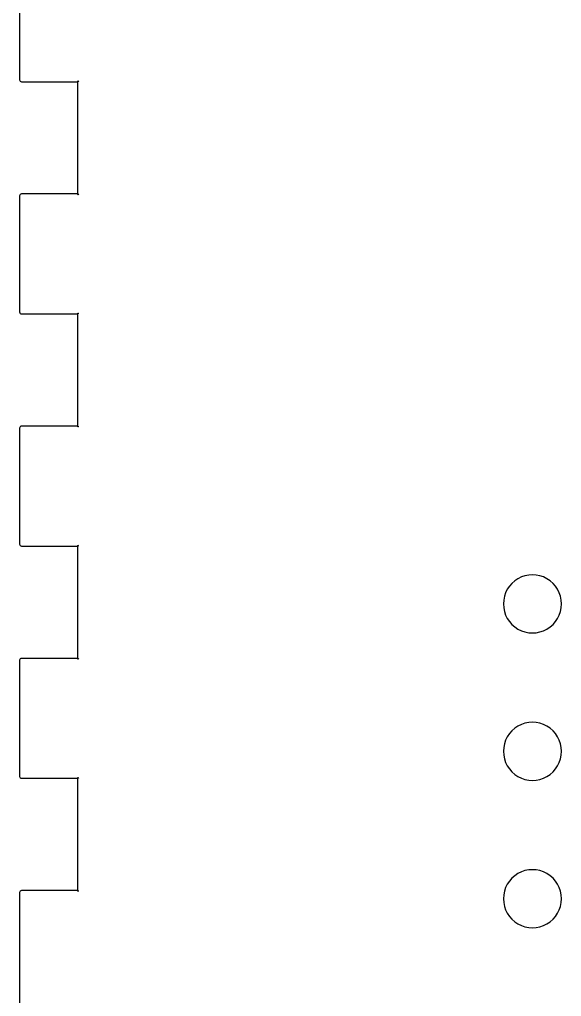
# Model space of a CAD drawing. Extents: x -122 to 332, y -236 to 521.
# Drawn here: x 181.6 to 209.6, y -112.8 to -62.4 of the extents above; entities that cross this region are included whole.
import ezdxf

# ---------------------------------------------------------------- set-up
doc = ezdxf.new("R2010")
doc.units = 0
doc.layers.add('Layer_1', color=7, linetype='CONTINUOUS')

msp = doc.modelspace()

# ---------------------------------------------------------------- linework, layer by layer
at = {"layer": 'Layer_1', "color": 7}
for p, q in [((181.58333, -59.46667), (181.58333, -65.46667)), ((181.68333, -65.56667), (184.58333, -65.56667)), ((184.58333, -65.56667), (184.58333, -71.36667)), ((181.58333, -71.46667), (181.58333, -77.46667)), ((184.58333, -71.36667), (181.68333, -71.36667)), ((181.68333, -77.56667), (184.58333, -77.56667)), ((184.58333, -77.56667), (184.58333, -83.36667)), ((181.58333, -83.46667), (181.58333, -89.46667)), ((184.58333, -83.36667), (181.68333, -83.36667)), ((181.68333, -89.56667), (184.58333, -89.56667)), ((184.58333, -89.56667), (184.58333, -95.36667)), ((184.58333, -95.36667), (181.68333, -95.36667)), ((181.58333, -95.46667), (181.58333, -101.46667)), ((181.68333, -101.56667), (184.58333, -101.56667)), ((184.58333, -101.56667), (184.58333, -107.36667)), ((181.58333, -107.46667), (181.58333, -113.46667)), ((184.58333, -107.36667), (181.68333, -107.36667))]:
    msp.add_line(p, q, dxfattribs=at)
at = {"layer": 'Layer_1', "color": 1}
for p, q in [((209.5995, -92.55039), (209.5995, -92.55039)), ((209.5995, -100.17039), (209.5995, -100.17039)), ((209.5995, -107.79039), (209.5995, -107.79039))]:
    msp.add_line(p, q, dxfattribs=at)
at = {"layer": 'Layer_1', "color": 7}
for points in [[(181.58333, -65.46667), (181.58333, -65.52167), (181.62833, -65.56667), (181.68333, -65.56667)], [(184.58333, -65.56667), (184.68333, -65.56667), (184.58333, -65.46667), (184.58333, -65.56667)], [(181.68333, -71.36667), (181.62833, -71.36667), (181.58333, -71.41167), (181.58333, -71.46667)], [(184.58333, -71.36667), (184.58333, -71.46667), (184.68333, -71.36667), (184.58333, -71.36667)], [(181.58333, -77.46667), (181.58333, -77.52167), (181.62833, -77.56667), (181.68333, -77.56667)], [(184.58333, -77.56667), (184.68333, -77.56667), (184.58333, -77.46667), (184.58333, -77.56667)], [(181.68333, -83.36667), (181.62833, -83.36667), (181.58333, -83.41167), (181.58333, -83.46667)], [(184.58333, -83.36667), (184.58333, -83.46667), (184.68333, -83.36667), (184.58333, -83.36667)], [(181.58333, -89.46667), (181.58333, -89.52167), (181.62833, -89.56667), (181.68333, -89.56667)], [(184.58333, -89.56667), (184.68333, -89.56667), (184.58333, -89.46667), (184.58333, -89.56667)], [(181.68333, -95.36667), (181.62833, -95.36667), (181.58333, -95.41167), (181.58333, -95.46667)], [(184.58333, -95.36667), (184.58333, -95.46667), (184.68333, -95.36667), (184.58333, -95.36667)], [(181.58333, -101.46667), (181.58333, -101.52167), (181.62833, -101.56667), (181.68333, -101.56667)], [(184.58333, -101.56667), (184.68333, -101.56667), (184.58333, -101.46667), (184.58333, -101.56667)], [(181.68333, -107.36667), (181.62833, -107.36667), (181.58333, -107.41167), (181.58333, -107.46667)], [(184.58333, -107.36667), (184.58333, -107.46667), (184.68333, -107.36667), (184.58333, -107.36667)]]:
    msp.add_open_spline(points, degree=3, dxfattribs=at)
at = {"layer": 'Layer_1', "color": 1}
for points in [[(207.348741, -91.249161), (206.884253, -91.517695), (206.59856, -92.013866), (206.5995, -92.55039)], [(208.850259, -91.249161), (208.385772, -90.980628), (207.813228, -90.980628), (207.348741, -91.249161)], [(209.5995, -92.55039), (209.60044, -92.013866), (209.314747, -91.517695), (208.850259, -91.249161)], [(206.5995, -92.55039), (206.59856, -93.086914), (206.884253, -93.583085), (207.348741, -93.851619)], [(208.850259, -93.851619), (209.314747, -93.583085), (209.60044, -93.086914), (209.5995, -92.55039)], [(207.348741, -93.851619), (207.813228, -94.120152), (208.385772, -94.120152), (208.850259, -93.851619)], [(207.348741, -98.869161), (206.884253, -99.137695), (206.59856, -99.633866), (206.5995, -100.17039)], [(208.850259, -98.869161), (208.385772, -98.600628), (207.813228, -98.600628), (207.348741, -98.869161)], [(209.5995, -100.17039), (209.60044, -99.633866), (209.314747, -99.137695), (208.850259, -98.869161)], [(206.5995, -100.17039), (206.59856, -100.706914), (206.884253, -101.203085), (207.348741, -101.471619)], [(208.850259, -101.471619), (209.314747, -101.203085), (209.60044, -100.706914), (209.5995, -100.17039)], [(207.348741, -101.471619), (207.813228, -101.740152), (208.385772, -101.740152), (208.850259, -101.471619)], [(207.348741, -106.489161), (206.884253, -106.757695), (206.59856, -107.253866), (206.5995, -107.79039)], [(208.850259, -106.489161), (208.385772, -106.220628), (207.813228, -106.220628), (207.348741, -106.489161)], [(209.5995, -107.79039), (209.60044, -107.253866), (209.314747, -106.757695), (208.850259, -106.489161)], [(206.5995, -107.79039), (206.59856, -108.326914), (206.884253, -108.823085), (207.348741, -109.091619)], [(208.850259, -109.091619), (209.314747, -108.823085), (209.60044, -108.326914), (209.5995, -107.79039)], [(207.348741, -109.091619), (207.813228, -109.360152), (208.385772, -109.360152), (208.850259, -109.091619)]]:
    msp.add_open_spline(points, degree=3, dxfattribs=at)

doc.saveas('drawing.dxf')
